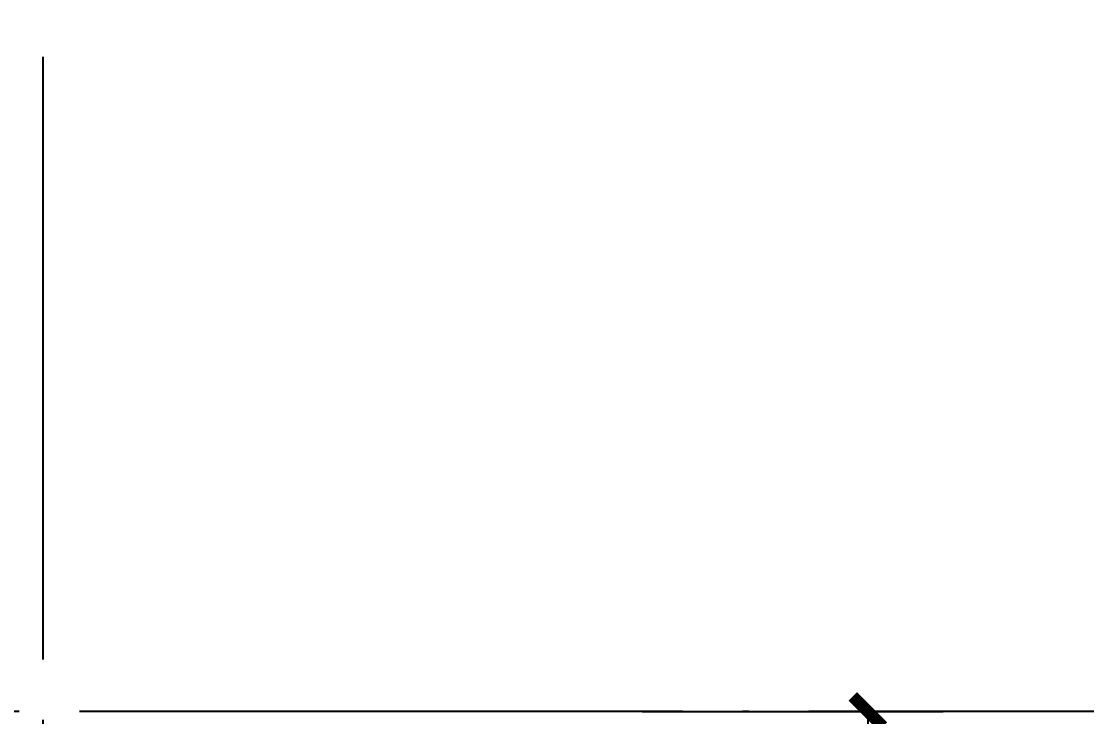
# Model space of a CAD drawing. Header units: millimetres. Extents: x -145765 to 32960, y 14307 to 133157.
# Drawn here: x 6301 to 9836, y 44936 to 47243 of the extents above; entities that cross this region are included whole.
import ezdxf

# ---------------------------------------------------------------- set-up
doc = ezdxf.new("R2010")
doc.units = ezdxf.units.MM
doc.header["$LTSCALE"] = 1000
doc.linetypes.add('DOTE', pattern=[2.42, 2, -0.2, 0.02, -0.2])
doc.layers.add('A-AXIS-DOTE', color=14, linetype='DOTE')
doc.layers.add('A-AXIS-DP', color=126, linetype='Continuous')
doc.styles.add('_TCH_DIM_T3', font='SIMPLEX', dxfattribs={"width": 0.705882, "bigfont": 'GBCBIG'})
doc.dimstyles.new('_TCH_ARCH-100', dxfattribs={"dimscale": 100, "dimtxt": 2.975, "dimasz": 1, "dimexe": 2.5, "dimexo": 3, "dimgap": 1, "dimtad": 1, "dimdec": 0, "dimzin": 0, "dimdsep": 46, "dimtxsty": '_TCH_DIM_T3', "dimblk": 'ARCHTICK', "dimcen": 0.09, "dimclrt": 7, "dimazin": 2, "dimtfac": 1, "dimtdec": 0, "dimtix": 1, "dimtmove": 2, "dimatfit": 3, "dimfxl": 0, "dimtolj": 1, "dimtzin": 0, "dimarcsym": 0})

# ---------------------------------------------------------------- blocks, each defined once
blk = doc.blocks.new('_ArchTick')
at = {"color": 0, "linetype": 'ByBlock', "const_width": 0.4}
blk.add_lwpolyline([(-0.5, -0.5), (0.5, 0.5)], dxfattribs=at)
blk = doc.blocks.new('*D306')
at = {"layer": 'A-AXIS-DP', "color": 0, "lineweight": -2}
for p, q in [((8361.3, 44953), (9359.5, 44953)), ((9109.5, 44953), (9109.5, 42103.1)), ((8361.3, 42103.1), (9359.5, 42103.1))]:
    blk.add_line(p, q, dxfattribs=at)
at = {"layer": 'Defpoints', "color": 0}
for p in [(8061.3, 44953), (8061.3, 42103.1), (9109.5, 42103.1)]:
    blk.add_point(p, dxfattribs=at)
at = {"layer": 'A-AXIS-DP', "color": 0, "lineweight": -2, "xscale": 100, "yscale": 100, "zscale": 100}
for p, rotation in [((9109.5, 44953), 89.99999999999999), ((9109.5, 42103.1), 270)]:
    blk.add_blockref('_ArchTick', p, dxfattribs=dict(at, rotation=rotation))
at = {"layer": 'A-AXIS-DP', "color": 7, "insert": (8860.8, 43528), "char_height": 297.5, "attachment_point": 5, "rotation": 90, "style": '_TCH_DIM_T3'}
blk.add_mtext('\\A1;2850', dxfattribs=at)

msp = doc.modelspace()

# ---------------------------------------------------------------- linework, layer by layer
at = {"layer": 'A-AXIS-DOTE'}
for p, q in [((6374, 40285.2), (6374, 47243.3)), ((-49165.4, 44954.1), (24934.6, 44954.1))]:
    msp.add_line(p, q, dxfattribs=at)

# ---------------------------------------------------------------- dimensions: what is measured, and where the dimension line sits
at = {"layer": 'A-AXIS-DP'}
dim = msp.add_aligned_dim(p1=(8061.3, 44953), p2=(8061.3, 42103.1), distance=1048.2, dimstyle='_TCH_ARCH-100', dxfattribs=at)
dim.commit()
dim.dimension.update_dxf_attribs({"geometry": '*D306', "text_midpoint": (8860.8, 43528)})

doc.saveas('drawing.dxf')
